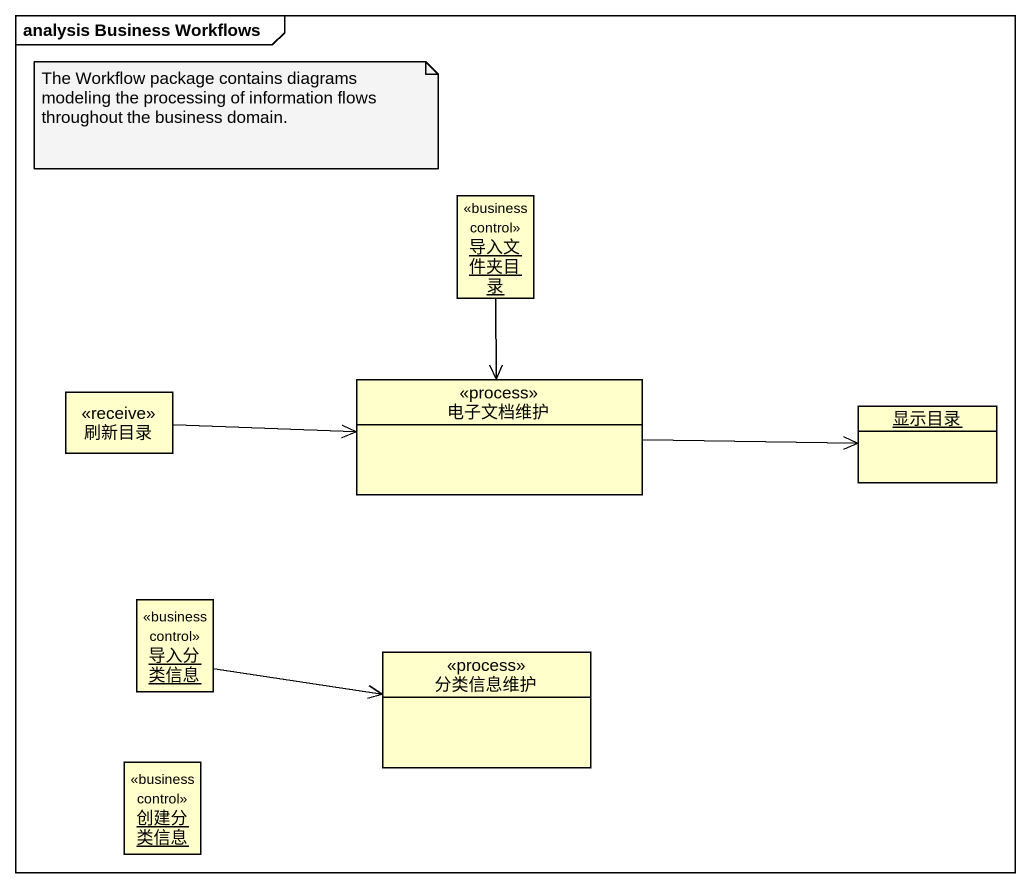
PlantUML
@startuml
mainframe analysis Business Workflows
hide circle
hide empty members
object 导入文件夹目录 <<business control>>
class 刷新目录 <<receive>>
class 电子文档维护 <<process>>
object 显示目录
object 导入分类信息 <<business control>>
class 分类信息维护 <<process>>
object 创建分类信息 <<business control>>
导入文件夹目录 --> 电子文档维护
刷新目录 -right-> 电子文档维护
电子文档维护 -right-> 显示目录
导入分类信息 -right-> 分类信息维护
note as N1
  The Workflow package contains diagrams modeling the processing of information flows throughout the business domain.
end note
@enduml
